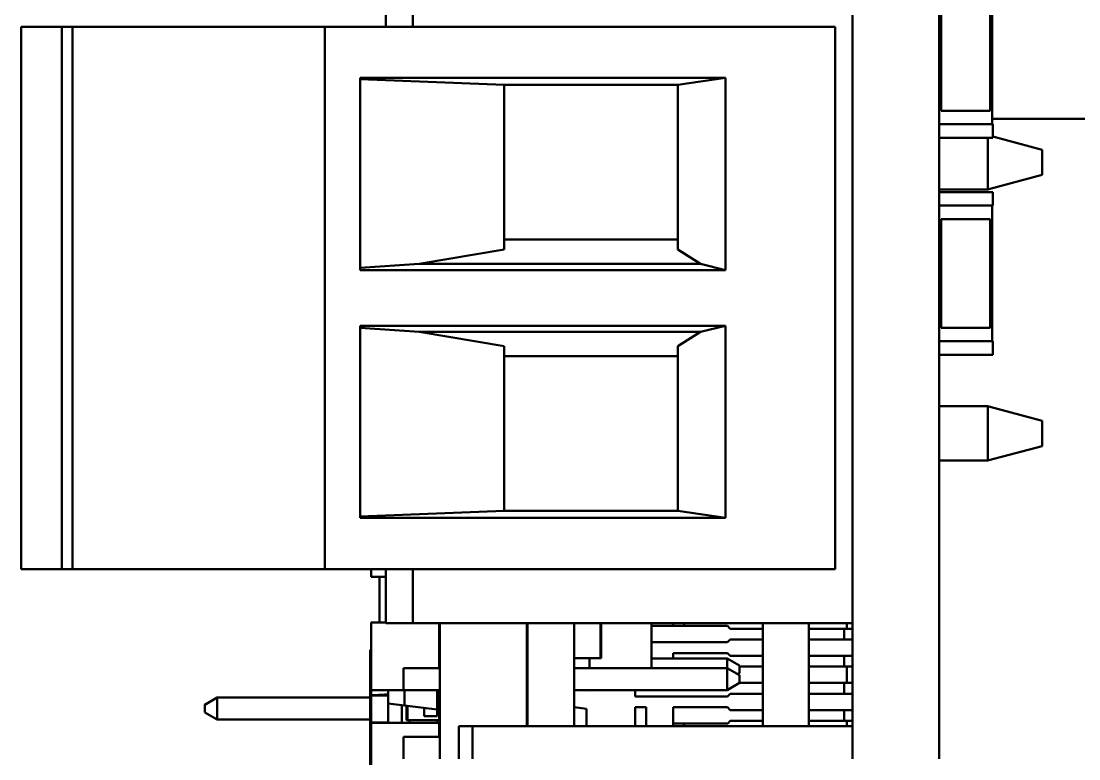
# Model space of a CAD drawing. Header units: millimetres. Extents: x 3137 to 5094, y 789 to 1822.
# Drawn here: x 3498.82 to 3518.32, y 1553.21 to 1566.81 of the extents above; entities that cross this region are included whole.
import ezdxf

# ---------------------------------------------------------------- set-up
doc = ezdxf.new("R2010")
doc.units = ezdxf.units.MM
doc.header["$LTSCALE"] = 1.8
doc.layers.add('외형선(ISO)', color=7, linetype='Continuous', lineweight=50)

msp = doc.modelspace()

# ---------------------------------------------------------------- linework, layer by layer
at = {"layer": '외형선(ISO)'}
for p, q in [((3515.742, 1570.521), (3515.742, 1553.211)), ((3505.542, 1567.711), (3505.542, 1566.711)), ((3506.042, 1566.711), (3506.042, 1567.711)), ((3514.142, 1555.711), (3514.142, 1567.711)), ((3516.722, 1564.911), (3516.722, 1567.411)), ((3515.782, 1567.161), (3515.782, 1566.411)), ((3516.682, 1567.161), (3516.682, 1566.411)), ((3498.823, 1556.711), (3498.823, 1566.711)), ((3498.823, 1566.711), (3499.014, 1566.711)), ((3499.573, 1566.711), (3499.014, 1566.711)), ((3499.573, 1556.711), (3499.573, 1566.711)), ((3499.573, 1566.711), (3499.77, 1566.711)), ((3499.77, 1566.711), (3504.423, 1566.711)), ((3499.77, 1566.711), (3499.77, 1556.711)), ((3504.423, 1566.711), (3504.423, 1556.711)), ((3504.423, 1566.711), (3504.623, 1566.711)), ((3504.623, 1566.711), (3513.823, 1566.711)), ((3513.823, 1556.711), (3513.823, 1566.711)), ((3515.782, 1565.911), (3515.782, 1566.411)), ((3516.682, 1565.911), (3516.682, 1566.411)), ((3515.782, 1565.911), (3515.782, 1565.161)), ((3516.682, 1565.911), (3516.682, 1565.161)), ((3505.073, 1565.769), (3505.073, 1562.223)), ((3511.807, 1565.769), (3505.073, 1565.769)), ((3507.723, 1565.636), (3505.073, 1565.744)), ((3511.807, 1565.769), (3510.923, 1565.636)), ((3511.807, 1562.223), (3511.807, 1565.769)), ((3507.723, 1565.636), (3510.923, 1565.636)), ((3507.723, 1565.636), (3507.723, 1562.6)), ((3510.923, 1565.636), (3510.923, 1562.6)), ((3516.682, 1565.161), (3515.782, 1565.161)), ((3516.722, 1565.011), (3522.423, 1565.011)), ((3516.729, 1564.911), (3515.742, 1564.911)), ((3516.729, 1564.661), (3516.729, 1564.911)), ((3515.742, 1564.661), (3516.729, 1564.661)), ((3516.642, 1564.211), (3516.642, 1564.661)), ((3517.642, 1564.443), (3516.729, 1564.687)), ((3517.642, 1564.443), (3517.642, 1564.211)), ((3516.642, 1563.721), (3516.642, 1564.211)), ((3517.642, 1564.211), (3517.642, 1563.979)), ((3516.66, 1563.716), (3517.642, 1563.979)), ((3515.742, 1563.711), (3516.642, 1563.711)), ((3516.729, 1563.661), (3515.742, 1563.661)), ((3516.642, 1563.711), (3516.642, 1563.721)), ((3516.642, 1563.711), (3516.66, 1563.716)), ((3516.729, 1563.411), (3516.729, 1563.661)), ((3515.742, 1563.411), (3516.729, 1563.411)), ((3516.722, 1560.911), (3516.722, 1563.411)), ((3516.682, 1563.161), (3515.782, 1563.161)), ((3515.782, 1563.161), (3515.782, 1562.411)), ((3516.682, 1563.161), (3516.682, 1562.411)), ((3507.723, 1562.786), (3510.923, 1562.786)), ((3507.723, 1562.6), (3506.158, 1562.336)), ((3511.345, 1562.336), (3510.923, 1562.6)), ((3515.782, 1561.911), (3515.782, 1562.411)), ((3516.682, 1561.911), (3516.682, 1562.411)), ((3506.158, 1562.336), (3505.073, 1562.265)), ((3511.807, 1562.223), (3505.073, 1562.223)), ((3506.158, 1562.336), (3511.345, 1562.336)), ((3511.807, 1562.223), (3511.345, 1562.336)), ((3515.782, 1561.911), (3515.782, 1561.161)), ((3516.682, 1561.911), (3516.682, 1561.161)), ((3505.073, 1557.652), (3505.073, 1561.198)), ((3511.807, 1561.198), (3505.073, 1561.198)), ((3506.158, 1561.086), (3505.073, 1561.157)), ((3507.723, 1560.821), (3506.158, 1561.086)), ((3506.158, 1561.086), (3511.345, 1561.086)), ((3511.345, 1561.086), (3510.923, 1560.821)), ((3511.807, 1561.198), (3511.345, 1561.086)), ((3511.807, 1557.652), (3511.807, 1561.198)), ((3516.682, 1561.161), (3515.782, 1561.161)), ((3516.729, 1560.911), (3515.742, 1560.911)), ((3516.729, 1560.661), (3516.729, 1560.911)), ((3507.723, 1560.821), (3507.723, 1557.786)), ((3510.923, 1560.821), (3510.923, 1557.786)), ((3515.742, 1560.661), (3516.729, 1560.661)), ((3510.923, 1560.636), (3507.723, 1560.636)), ((3515.742, 1559.711), (3516.642, 1559.711)), ((3516.66, 1559.706), (3516.642, 1559.711)), ((3516.642, 1559.701), (3516.642, 1559.711)), ((3516.642, 1559.211), (3516.642, 1559.701)), ((3517.642, 1559.443), (3516.66, 1559.706)), ((3517.642, 1559.443), (3517.642, 1559.211)), ((3516.642, 1558.721), (3516.642, 1559.211)), ((3517.642, 1559.211), (3517.642, 1558.979)), ((3517.642, 1558.979), (3516.66, 1558.716)), ((3515.742, 1558.711), (3516.642, 1558.711)), ((3516.642, 1558.711), (3516.642, 1558.721)), ((3516.66, 1558.716), (3516.642, 1558.711)), ((3505.073, 1557.678), (3507.723, 1557.786)), ((3510.923, 1557.786), (3507.723, 1557.786)), ((3510.923, 1557.786), (3511.807, 1557.652)), ((3511.807, 1557.652), (3505.073, 1557.652)), ((3498.823, 1556.711), (3499.014, 1556.711)), ((3499.573, 1556.711), (3499.014, 1556.711)), ((3499.573, 1556.711), (3499.77, 1556.711)), ((3499.77, 1556.711), (3504.423, 1556.711)), ((3504.423, 1556.711), (3504.623, 1556.711)), ((3504.623, 1556.711), (3513.823, 1556.711)), ((3505.277, 1556.711), (3505.277, 1556.569)), ((3505.282, 1556.564), (3505.542, 1556.564)), ((3505.427, 1555.727), (3505.427, 1556.564)), ((3505.542, 1556.711), (3505.542, 1555.711)), ((3506.042, 1555.711), (3506.042, 1556.711)), ((3505.277, 1555.722), (3505.277, 1554.482)), ((3505.542, 1555.727), (3505.282, 1555.727)), ((3505.282, 1555.727), (3505.282, 1555.727)), ((3505.282, 1555.727), (3505.542, 1555.727)), ((3505.542, 1555.711), (3506.042, 1555.711)), ((3514.142, 1555.711), (3506.042, 1555.711)), ((3506.527, 1554.885), (3506.527, 1555.711)), ((3506.539, 1553.211), (3506.539, 1555.711)), ((3508.142, 1553.811), (3508.142, 1555.711)), ((3508.154, 1555.711), (3508.154, 1553.811)), ((3509.017, 1555.711), (3509.017, 1553.811)), ((3509.503, 1555.065), (3509.503, 1555.711)), ((3509.513, 1555.065), (3509.513, 1555.711)), ((3510.443, 1555.711), (3510.443, 1554.885)), ((3511.842, 1555.661), (3510.443, 1555.661)), ((3510.842, 1555.661), (3510.842, 1555.711)), ((3511.042, 1555.661), (3511.042, 1555.711)), ((3511.892, 1555.611), (3511.842, 1555.661)), ((3511.892, 1555.611), (3512.492, 1555.611)), ((3512.492, 1555.711), (3512.492, 1553.811)), ((3513.342, 1553.811), (3513.342, 1555.711)), ((3513.342, 1555.611), (3513.892, 1555.611)), ((3513.892, 1555.611), (3513.992, 1555.611)), ((3513.992, 1555.611), (3514.142, 1555.611)), ((3513.992, 1555.411), (3513.992, 1555.611)), ((3514.042, 1555.611), (3514.042, 1555.711)), ((3514.142, 1553.811), (3514.142, 1555.711)), ((3511.842, 1555.361), (3511.892, 1555.411)), ((3512.492, 1555.411), (3511.892, 1555.411)), ((3513.892, 1555.411), (3513.342, 1555.411)), ((3513.892, 1555.411), (3513.992, 1555.411)), ((3514.142, 1555.411), (3513.992, 1555.411)), ((3505.277, 1555.218), (3505.257, 1555.218)), ((3505.257, 1555.218), (3505.257, 1555.217)), ((3505.277, 1555.217), (3505.257, 1555.217)), ((3505.257, 1555.217), (3505.257, 1551.788)), ((3510.443, 1555.361), (3511.842, 1555.361)), ((3506.539, 1555.064), (3506.527, 1555.064)), ((3506.527, 1555.064), (3506.539, 1555.064)), ((3506.527, 1555.064), (3506.539, 1555.064)), ((3506.539, 1555.064), (3506.527, 1555.064)), ((3508.154, 1555.064), (3508.142, 1555.064)), ((3508.142, 1555.064), (3508.154, 1555.064)), ((3508.142, 1555.064), (3508.154, 1555.064)), ((3508.154, 1555.064), (3508.142, 1555.064)), ((3509.198, 1555.065), (3509.017, 1555.065)), ((3509.3, 1555.065), (3509.3, 1554.885)), ((3509.513, 1555.065), (3509.503, 1555.065)), ((3510.443, 1555.064), (3511.837, 1555.064)), ((3511.837, 1555.064), (3510.443, 1555.064)), ((3510.443, 1555.064), (3511.837, 1555.064)), ((3511.837, 1555.064), (3510.443, 1555.064)), ((3510.842, 1555.064), (3510.842, 1555.161)), ((3511.142, 1555.161), (3510.842, 1555.161)), ((3511.842, 1555.161), (3511.142, 1555.161)), ((3511.837, 1555.064), (3511.837, 1554.885)), ((3511.837, 1555.064), (3511.837, 1555.064)), ((3511.837, 1555.064), (3511.837, 1555.064)), ((3511.837, 1555.064), (3512.065, 1554.932)), ((3512.065, 1554.932), (3511.837, 1555.064)), ((3511.837, 1555.064), (3511.837, 1555.064)), ((3512.065, 1554.932), (3511.837, 1555.064)), ((3511.837, 1555.064), (3512.065, 1554.932)), ((3511.842, 1555.161), (3511.892, 1555.111)), ((3512.492, 1555.111), (3511.892, 1555.111)), ((3513.892, 1555.111), (3513.342, 1555.111)), ((3513.892, 1555.111), (3513.992, 1555.111)), ((3514.142, 1555.111), (3513.992, 1555.111)), ((3513.992, 1554.911), (3513.992, 1555.111)), ((3506.539, 1554.885), (3505.868, 1554.885)), ((3505.868, 1554.885), (3505.868, 1554.885)), ((3505.868, 1554.885), (3505.868, 1554.885)), ((3505.868, 1554.885), (3506.539, 1554.885)), ((3505.868, 1554.885), (3505.868, 1554.478)), ((3505.868, 1554.885), (3505.868, 1554.885)), ((3505.868, 1554.885), (3506.539, 1554.885)), ((3506.539, 1554.885), (3505.868, 1554.885)), ((3508.154, 1554.885), (3508.142, 1554.885)), ((3508.142, 1554.885), (3508.154, 1554.885)), ((3508.142, 1554.885), (3508.154, 1554.885)), ((3508.154, 1554.885), (3508.142, 1554.885)), ((3509.017, 1554.885), (3511.837, 1554.885)), ((3511.837, 1554.885), (3509.017, 1554.885)), ((3509.017, 1554.885), (3511.837, 1554.885)), ((3511.837, 1554.885), (3509.017, 1554.885)), ((3511.837, 1554.885), (3512.065, 1554.753)), ((3511.837, 1554.885), (3511.837, 1554.478)), ((3511.837, 1554.885), (3511.837, 1554.885)), ((3512.065, 1554.753), (3511.837, 1554.885)), ((3511.837, 1554.885), (3511.837, 1554.885)), ((3511.837, 1554.885), (3512.065, 1554.753)), ((3511.837, 1554.885), (3511.837, 1554.885)), ((3512.065, 1554.753), (3511.837, 1554.885)), ((3512.065, 1554.932), (3512.065, 1554.932)), ((3512.065, 1554.932), (3512.065, 1554.932)), ((3512.065, 1554.932), (3512.065, 1554.932)), ((3512.065, 1554.932), (3512.065, 1554.79)), ((3512.492, 1554.911), (3512.065, 1554.911)), ((3513.892, 1554.911), (3513.342, 1554.911)), ((3513.892, 1554.911), (3513.992, 1554.911)), ((3513.992, 1554.911), (3514.142, 1554.911)), ((3514.042, 1554.611), (3514.042, 1554.911)), ((3512.065, 1554.61), (3511.837, 1554.478)), ((3512.065, 1554.79), (3512.034, 1554.771)), ((3512.065, 1554.753), (3512.065, 1554.61)), ((3512.065, 1554.753), (3512.065, 1554.753)), ((3512.065, 1554.753), (3512.065, 1554.753)), ((3512.065, 1554.753), (3512.065, 1554.753)), ((3512.065, 1554.611), (3512.492, 1554.611)), ((3513.342, 1554.611), (3513.892, 1554.611)), ((3513.892, 1554.611), (3513.992, 1554.611)), ((3513.992, 1554.611), (3514.142, 1554.611)), ((3513.992, 1554.411), (3513.992, 1554.611)), ((3505.277, 1554.482), (3505.277, 1554.388)), ((3505.282, 1554.477), (3506.522, 1554.477)), ((3505.589, 1554.233), (3505.589, 1554.477)), ((3506.539, 1554.478), (3505.868, 1554.478)), ((3505.889, 1554.477), (3505.889, 1554.197)), ((3506.489, 1554.123), (3506.489, 1554.477)), ((3506.49, 1553.999), (3506.49, 1554.477)), ((3506.527, 1553.922), (3506.527, 1554.478)), ((3506.527, 1554.388), (3506.527, 1554.478)), ((3508.154, 1554.478), (3508.142, 1554.478)), ((3511.837, 1554.478), (3509.017, 1554.478)), ((3509.017, 1554.478), (3509.3, 1554.468)), ((3509.584, 1554.478), (3509.3, 1554.468)), ((3509.3, 1554.478), (3509.3, 1554.468)), ((3510.142, 1554.361), (3510.142, 1554.478)), ((3511.842, 1554.361), (3511.892, 1554.411)), ((3512.492, 1554.411), (3511.892, 1554.411)), ((3513.892, 1554.411), (3513.342, 1554.411)), ((3513.892, 1554.411), (3513.992, 1554.411)), ((3514.142, 1554.411), (3513.992, 1554.411)), ((3502.209, 1554.21), (3502.437, 1554.342)), ((3502.437, 1554.342), (3502.209, 1554.21)), ((3502.209, 1554.21), (3502.437, 1554.342)), ((3502.437, 1554.342), (3502.209, 1554.21)), ((3502.209, 1554.209), (3502.437, 1554.341)), ((3502.437, 1554.341), (3502.209, 1554.209)), ((3502.209, 1554.209), (3502.437, 1554.341)), ((3502.437, 1554.341), (3502.209, 1554.209)), ((3502.209, 1554.209), (3502.437, 1554.341)), ((3502.437, 1554.341), (3502.209, 1554.209)), ((3502.209, 1554.209), (3502.209, 1554.21)), ((3502.209, 1554.21), (3502.209, 1554.21)), ((3502.209, 1554.21), (3502.209, 1554.21)), ((3502.209, 1554.21), (3502.209, 1554.21)), ((3502.209, 1554.209), (3502.209, 1554.209)), ((3502.209, 1554.209), (3502.209, 1554.209)), ((3502.209, 1554.209), (3502.209, 1554.209)), ((3502.209, 1554.209), (3502.209, 1554.209)), ((3502.209, 1554.066), (3502.209, 1554.209)), ((3502.209, 1554.209), (3502.209, 1554.209)), ((3505.257, 1554.342), (3502.437, 1554.342)), ((3502.437, 1554.342), (3502.437, 1554.342)), ((3502.437, 1554.342), (3505.257, 1554.342)), ((3505.257, 1554.342), (3502.437, 1554.342)), ((3502.437, 1554.342), (3502.437, 1554.342)), ((3502.437, 1554.342), (3505.257, 1554.342)), ((3502.437, 1554.341), (3502.437, 1554.342)), ((3502.437, 1554.342), (3502.437, 1554.342)), ((3505.257, 1554.341), (3502.437, 1554.341)), ((3502.437, 1554.341), (3502.437, 1554.341)), ((3505.257, 1554.341), (3502.437, 1554.341)), ((3505.257, 1554.341), (3502.437, 1554.341)), ((3502.437, 1554.341), (3502.437, 1554.341)), ((3502.437, 1554.341), (3505.257, 1554.341)), ((3505.257, 1554.341), (3502.437, 1554.341)), ((3502.437, 1554.341), (3502.437, 1554.341)), ((3502.437, 1554.341), (3505.257, 1554.341)), ((3502.437, 1554.341), (3502.437, 1554.341)), ((3502.437, 1554.341), (3502.437, 1554.341)), ((3502.437, 1553.934), (3502.437, 1554.341)), ((3505.277, 1554.375), (3505.277, 1554.374)), ((3505.277, 1554.374), (3505.277, 1553.884)), ((3505.282, 1554.383), (3505.324, 1554.383)), ((3505.589, 1554.379), (3505.282, 1554.379)), ((3505.889, 1554.197), (3505.589, 1554.233)), ((3505.589, 1553.873), (3505.589, 1554.233)), ((3506.527, 1554.374), (3506.527, 1554.375)), ((3506.527, 1554.076), (3506.527, 1554.374)), ((3510.442, 1554.361), (3510.142, 1554.361)), ((3510.442, 1554.361), (3511.842, 1554.361)), ((3502.437, 1553.934), (3502.209, 1554.066)), ((3505.839, 1554.203), (3505.839, 1553.873)), ((3505.889, 1554.197), (3506.489, 1554.123)), ((3505.927, 1554.192), (3505.927, 1553.922)), ((3505.946, 1553.922), (3505.946, 1554.189)), ((3506.249, 1553.999), (3506.249, 1554.152)), ((3506.539, 1554.076), (3506.527, 1554.076)), ((3509.242, 1554.134), (3509.017, 1554.166)), ((3509.017, 1554.166), (3509.242, 1554.135)), ((3509.242, 1554.135), (3509.242, 1554.134)), ((3509.242, 1554.134), (3509.242, 1553.811)), ((3510.142, 1553.811), (3510.142, 1554.161)), ((3510.142, 1554.161), (3510.342, 1554.161)), ((3510.342, 1553.811), (3510.342, 1554.161)), ((3510.842, 1553.861), (3510.842, 1554.161)), ((3511.142, 1554.161), (3510.842, 1554.161)), ((3511.842, 1554.161), (3511.142, 1554.161)), ((3511.842, 1554.161), (3511.892, 1554.111)), ((3512.492, 1554.111), (3511.892, 1554.111)), ((3513.892, 1554.111), (3513.342, 1554.111)), ((3513.892, 1554.111), (3513.992, 1554.111)), ((3514.142, 1554.111), (3513.992, 1554.111)), ((3513.992, 1553.911), (3513.992, 1554.111)), ((3502.437, 1553.934), (3505.257, 1553.934)), ((3505.277, 1553.868), (3505.277, 1552.628)), ((3505.282, 1553.879), (3505.589, 1553.879)), ((3506.522, 1553.873), (3505.282, 1553.873)), ((3505.282, 1553.873), (3505.282, 1553.873)), ((3505.282, 1553.873), (3506.522, 1553.873)), ((3505.946, 1553.922), (3505.927, 1553.922)), ((3506.527, 1553.922), (3505.946, 1553.922)), ((3505.979, 1553.873), (3505.979, 1553.922)), ((3506.249, 1553.999), (3506.49, 1553.999)), ((3506.489, 1553.922), (3506.489, 1553.873)), ((3506.522, 1553.873), (3506.522, 1553.873)), ((3506.527, 1553.615), (3506.527, 1553.868)), ((3510.842, 1553.811), (3510.842, 1553.861)), ((3511.142, 1553.861), (3510.842, 1553.861)), ((3511.042, 1553.811), (3511.042, 1553.861)), ((3511.142, 1553.861), (3511.845, 1553.861)), ((3511.892, 1553.911), (3511.845, 1553.861)), ((3512.492, 1553.911), (3511.892, 1553.911)), ((3513.892, 1553.911), (3513.342, 1553.911)), ((3513.892, 1553.911), (3513.992, 1553.911)), ((3513.992, 1553.911), (3514.142, 1553.911)), ((3514.042, 1553.811), (3514.042, 1553.911)), ((3506.539, 1553.794), (3506.527, 1553.794)), ((3506.527, 1553.794), (3506.539, 1553.794)), ((3506.527, 1553.794), (3506.539, 1553.794)), ((3506.539, 1553.794), (3506.527, 1553.794)), ((3506.892, 1553.811), (3507.142, 1553.811)), ((3506.892, 1553.211), (3506.892, 1553.811)), ((3507.142, 1553.211), (3507.142, 1553.811)), ((3507.142, 1553.811), (3507.242, 1553.811)), ((3514.142, 1553.811), (3507.242, 1553.811)), ((3514.142, 1553.811), (3514.142, 1553.211)), ((3506.539, 1553.615), (3505.868, 1553.615)), ((3505.868, 1553.615), (3506.539, 1553.615)), ((3505.868, 1553.615), (3505.868, 1553.208)), ((3505.868, 1553.615), (3505.868, 1553.615)), ((3505.868, 1553.615), (3505.868, 1553.615)), ((3505.868, 1553.615), (3505.868, 1553.615)), ((3505.868, 1553.615), (3506.539, 1553.615)), ((3506.539, 1553.615), (3505.868, 1553.615))]:
    msp.add_line(p, q, dxfattribs=at)
for centre, start, end in [((3505.282, 1556.569), 180, 270.0199), ((3505.282, 1554.482), 180, 270.0199), ((3506.522, 1554.482), 270, 309.034), ((3505.282, 1554.388), 180, 270), ((3506.522, 1554.388), 349.6539, 0), ((3505.282, 1553.884), 180, 270)]:
    msp.add_arc(centre, 0.005, start, end, dxfattribs=at)
for centre, major_axis, start_param in [((3509.198, 1555.065), (0.305, 0), 4.712389), ((3506.379, 1554.076), (0.16, 0), 5.888953), ((3506.379, 1553.851), (0.16, 0), 5.890278)]:
    msp.add_ellipse(centre, major_axis=major_axis, ratio=0.00019, start_param=start_param, end_param=6.283185, dxfattribs=at)
for points, knots in [([(3505.282, 1555.727), (3505.28, 1555.727), (3505.279, 1555.726), (3505.278, 1555.725), (3505.278, 1555.725), (3505.277, 1555.724), (3505.277, 1555.724), (3505.277, 1555.723), (3505.277, 1555.723), (3505.277, 1555.723), (3505.277, 1555.723), (3505.277, 1555.723), (3505.277, 1555.722), (3505.277, 1555.722), (3505.277, 1555.722), (3505.277, 1555.722), (3505.277, 1555.722), (3505.277, 1555.722), (3505.277, 1555.722), (3505.277, 1555.722), (3505.277, 1555.722), (3505.277, 1555.722)], [0.0000000028, 0.0000000028, 0.0000000028, 0.0000000028, 0.0004738719, 0.0004738719, 0.0004738719, 0.0007108064, 0.0007108064, 0.0007108064, 0.0008292737, 0.0008292737, 0.0008292737, 0.0008885073, 0.0008885073, 0.0008885073, 0.0009181242, 0.0009181242, 0.0009181242, 0.0009329326, 0.0009329326, 0.0009329326, 0.000947741, 0.000947741, 0.000947741, 0.000947741]), ([(3505.277, 1554.879), (3505.277, 1554.879), (3505.277, 1554.879), (3505.277, 1554.879), (3505.277, 1554.879), (3505.277, 1554.879), (3505.277, 1554.879), (3505.277, 1554.879), (3505.277, 1554.879), (3505.277, 1554.878)], [0.00090737756, 0.00090737756, 0.00090737756, 0.00090737756, 0.00091812416, 0.00091812416, 0.00091812416, 0.00093293257, 0.00093293257, 0.00093293257, 0.00094774098, 0.00094774098, 0.00094774098, 0.00094774098]), ([(3505.277, 1554.374), (3505.277, 1554.375), (3505.277, 1554.375), (3505.277, 1554.375), (3505.277, 1554.377), (3505.279, 1554.379), (3505.282, 1554.379)], [-0.0000046349, -0.0000046349, -0.0000046349, -0.0000046349, 0.0000103556, 0.0000103556, 0.0000103556, 0.0009547571, 0.0009547571, 0.0009547571, 0.0009547571]), ([(3505.281, 1554.38), (3505.282, 1554.38), (3505.283, 1554.38), (3505.286, 1554.38), (3505.287, 1554.38), (3505.292, 1554.381), (3505.293, 1554.381), (3505.297, 1554.381), (3505.298, 1554.381), (3505.305, 1554.382), (3505.31, 1554.382), (3505.32, 1554.383), (3505.325, 1554.383), (3505.341, 1554.384), (3505.352, 1554.385), (3505.397, 1554.388), (3505.431, 1554.39), (3505.506, 1554.395), (3505.548, 1554.397), (3505.589, 1554.398)], [0, 0, 0, 0, 0.00393128, 0.00393128, 0.0068956, 0.0068956, 0.00769605, 0.00769605, 0.00848833, 0.00848833, 0.01009683, 0.01009683, 0.01167444, 0.01167444, 0.01506032, 0.01506032, 0.02520427, 0.02520427, 0.03762436, 0.03762436, 0.03762436, 0.03762436]), ([(3506.527, 1554.375), (3506.527, 1554.375), (3506.527, 1554.375), (3506.527, 1554.375), (3506.527, 1554.375), (3506.527, 1554.375), (3506.527, 1554.375), (3506.527, 1554.375), (3506.527, 1554.375), (3506.527, 1554.375), (3506.527, 1554.375), (3506.527, 1554.375), (3506.527, 1554.375), (3506.527, 1554.375), (3506.527, 1554.375), (3506.527, 1554.374)], [0.0008241869, 0.0008241869, 0.0008241869, 0.0008241869, 0.0008292935, 0.0008292935, 0.0008292935, 0.0008885175, 0.0008885175, 0.0008885175, 0.0009181295, 0.0009181295, 0.0009181295, 0.0009329355, 0.0009329355, 0.0009329355, 0.0009477415, 0.0009477415, 0.0009477415, 0.0009477415]), ([(3505.282, 1553.873), (3505.28, 1553.873), (3505.279, 1553.872), (3505.278, 1553.871), (3505.278, 1553.871), (3505.277, 1553.87), (3505.277, 1553.87), (3505.277, 1553.869), (3505.277, 1553.869), (3505.277, 1553.869), (3505.277, 1553.869), (3505.277, 1553.868), (3505.277, 1553.868), (3505.277, 1553.868), (3505.277, 1553.868), (3505.277, 1553.868), (3505.277, 1553.868), (3505.277, 1553.868), (3505.277, 1553.868), (3505.277, 1553.868), (3505.277, 1553.868), (3505.277, 1553.868)], [0.0000000028, 0.0000000028, 0.0000000028, 0.0000000028, 0.0004738719, 0.0004738719, 0.0004738719, 0.0007108064, 0.0007108064, 0.0007108064, 0.0008292737, 0.0008292737, 0.0008292737, 0.0008885073, 0.0008885073, 0.0008885073, 0.0009181242, 0.0009181242, 0.0009181242, 0.0009329326, 0.0009329326, 0.0009329326, 0.000947741, 0.000947741, 0.000947741, 0.000947741]), ([(3506.527, 1553.868), (3506.527, 1553.868), (3506.527, 1553.868), (3506.527, 1553.868), (3506.527, 1553.87), (3506.525, 1553.873), (3506.522, 1553.873)], [-0.0000046349, -0.0000046349, -0.0000046349, -0.0000046349, 0.0000103531, 0.0000103531, 0.0000103531, 0.0009545967, 0.0009545967, 0.0009545967, 0.0009545967])]:
    msp.add_open_spline(points, degree=3, knots=knots, dxfattribs=at)
for points in [[(3505.282, 1554.38), (3505.279, 1554.379), (3505.277, 1554.377), (3505.277, 1554.375)], [(3506.527, 1554.375), (3506.527, 1554.375), (3506.527, 1554.375), (3506.527, 1554.376)]]:
    msp.add_open_spline(points, degree=3, dxfattribs=at)

doc.saveas('drawing.dxf')
